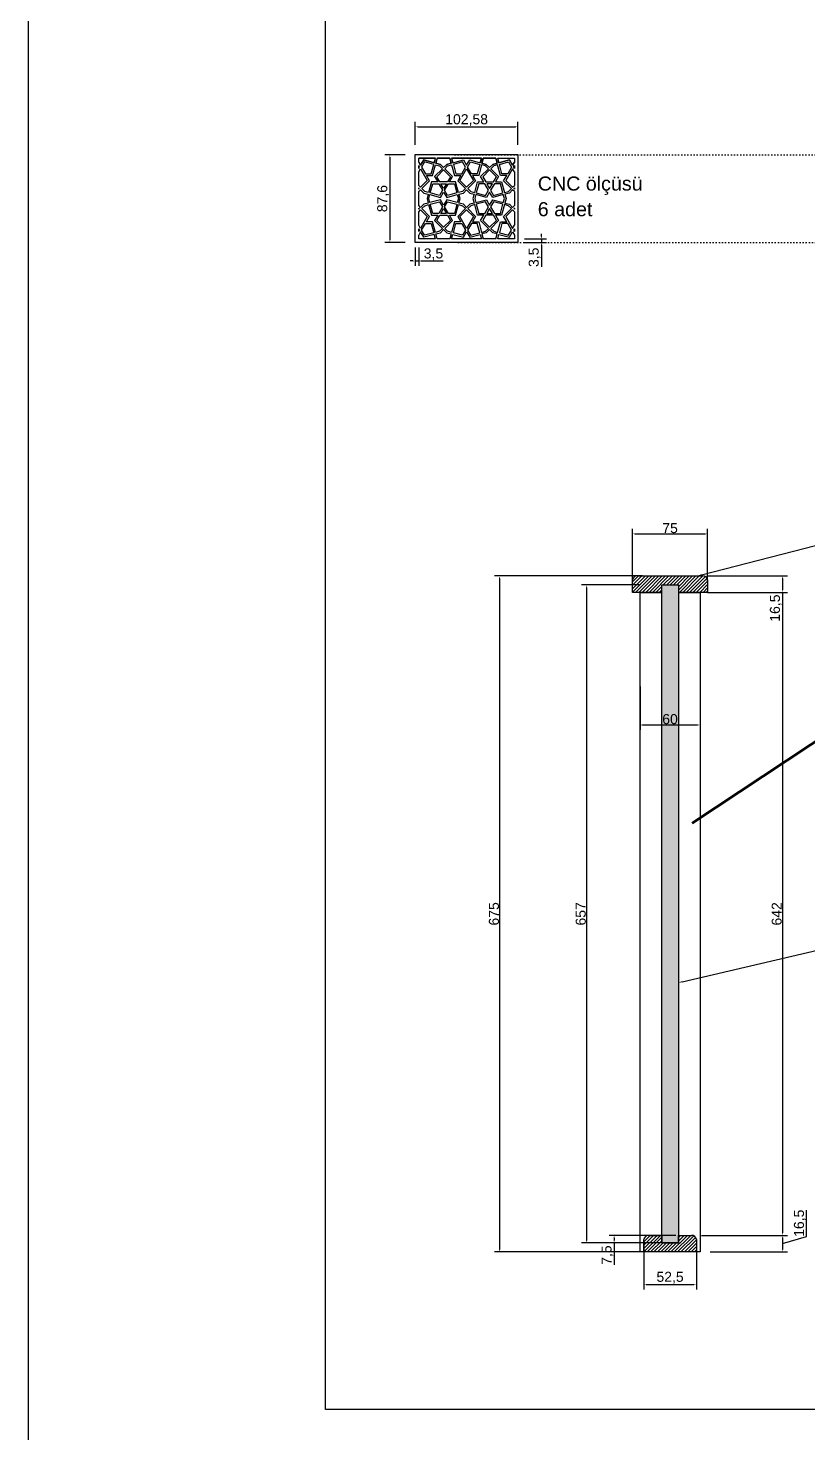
# Model space of a CAD drawing. Header units: metres. Extents: x 7064 to 15770, y 8440 to 11994.
# Drawn here: x 7064 to 7842, y 9358 to 10761 of the extents above; entities that cross this region are included whole.
import ezdxf
from ezdxf import colors
from ezdxf.entities.mleader import LeaderData, LeaderLine
from ezdxf.math import Vec2, Vec3

# ---------------------------------------------------------------- set-up
doc = ezdxf.new("R2010")
doc.units = ezdxf.units.M
doc.linetypes.add('ACAD_ISO07', pattern=[3, 0, -3])
doc.layers.add('AKM-DUVARLAR', color=6, linetype='Continuous', lineweight=60)
doc.layers.add('murosaltos', color=1, linetype='Continuous', lineweight=80)
doc.layers.add('mahal liste', color=7, linetype='Continuous', lineweight=25, true_color=0xfa2e43)
doc.styles.get("Standard").update_dxf_attribs({"font": 'arial.ttf'})
doc.dimstyles.new('ISO-25', dxfattribs={"dimtxt": 10, "dimasz": 2.5, "dimexe": 5, "dimexo": 10, "dimtad": 1, "dimtxsty": 'Standard', "dimcen": 2.5, "dimadec": 0, "dimazin": 0, "dimtfac": 1, "dimtmove": 0, "dimatfit": 3, "dimfxl": 1, "dimarcsym": 0})
pattern_1 = [(45, (69655.2584, -53917.2272), (-1.68379802, 1.68379802), [])]

# ---------------------------------------------------------------- blocks, each defined once
blk = doc.blocks.new('61')
at = {"color": 0}
for p, q in [((8334.2, 3878.3), (8317.5, 3878.3)), ((8317.5, 3874.4), (8319.4, 3871.2)), ((8319.4, 3871.2), (8322.5, 3876.6)), ((8322.5, 3876.6), (8333, 3873.8)), ((8333, 3873.8), (8334.2, 3878.3)), ((8336, 3878.3), (8334.7, 3873.3)), ((8334.7, 3873.3), (8339.1, 3872.1)), ((8348.6, 3878.3), (8336, 3878.3)), ((8339.1, 3872.1), (8342.3, 3868.9)), ((8342.3, 3868.9), (8345.6, 3872.1)), ((8345.6, 3872.1), (8350, 3873.3)), ((8350, 3873.3), (8348.6, 3878.3)), ((8350.4, 3878.3), (8351.6, 3873.8)), ((8380.2, 3878.3), (8350.4, 3878.3)), ((8351.6, 3873.8), (8362.2, 3876.6)), ((8362.2, 3876.6), (8365.3, 3871.2)), ((8365.3, 3871.2), (8368.4, 3876.6)), ((8368.4, 3876.6), (8379, 3873.8)), ((8379, 3873.8), (8380, 3877.7)), ((8380.6, 3873.3), (8382, 3878.3)), ((8385, 3872.1), (8380.6, 3873.3)), ((8394.6, 3878.3), (8382, 3878.3)), ((8388.3, 3868.9), (8385, 3872.1)), ((8391.5, 3872.1), (8388.3, 3868.9)), ((8395.9, 3873.3), (8391.5, 3872.1)), ((8394.6, 3878.3), (8395.9, 3873.3)), ((8397.6, 3873.8), (8396.4, 3878.3)), ((8408.1, 3876.6), (8397.6, 3873.8)), ((8411.2, 3871.2), (8408.1, 3876.6)), ((8413.1, 3874.4), (8411.2, 3871.2))]:
    blk.add_line(p, q, dxfattribs=at)
blk.add_lwpolyline([(8314, 3881.8), (8416.6, 3881.8), (8416.6, 3794.2), (8314, 3794.2)], close=True, dxfattribs=at)
for points in [[(8317.5, 3874.4), (8317.5, 3878.3), (8334.2, 3878.3)], [(8336, 3878.3), (8348.6, 3878.3)], [(8350.4, 3878.3), (8380.2, 3878.3)], [(8382, 3878.3), (8394.6, 3878.3)], [(8396.4, 3878.3), (8413.1, 3878.3), (8413.1, 3874.4)], [(8317.5, 3868), (8317.5, 3870.9)], [(8317.5, 3851), (8317.5, 3864.5)], [(8413.1, 3870.9), (8413.1, 3868)], [(8413.1, 3864.5), (8413.1, 3851)], [(8317.5, 3847.3), (8317.5, 3848.6)], [(8317.5, 3831), (8317.5, 3844.9)], [(8413.1, 3848.6), (8413.1, 3847.3)], [(8413.1, 3844.9), (8413.1, 3831)], [(8317.5, 3827.3), (8317.5, 3828.5)], [(8317.5, 3811.4), (8317.5, 3824.8)], [(8413.1, 3828.5), (8413.1, 3827.3)], [(8413.1, 3824.8), (8413.1, 3811.4)], [(8317.5, 3805), (8317.5, 3807.9)], [(8334.2, 3797.7), (8317.5, 3797.7), (8317.5, 3801.5)], [(8413.1, 3801.5), (8413.1, 3797.7), (8396.4, 3797.7)], [(8413.1, 3807.9), (8413.1, 3805)], [(8348.6, 3797.7), (8336, 3797.7)], [(8380.2, 3797.7), (8350.4, 3797.7)], [(8394.6, 3797.7), (8382, 3797.7)]]:
    blk.add_lwpolyline(points, dxfattribs=at)
at = {"layer": 'mahal liste', "color": 0}
for p, q in [((8319.4, 3871.2), (8317.5, 3874.4)), ((8322.5, 3876.6), (8319.4, 3871.2)), ((8333, 3873.8), (8322.5, 3876.6)), ((8334.1, 3877.7), (8333, 3873.8)), ((8334.7, 3873.3), (8335.9, 3877.7)), ((8339.1, 3872.1), (8334.7, 3873.3)), ((8342.3, 3868.9), (8339.1, 3872.1)), ((8345.6, 3872.1), (8342.3, 3868.9)), ((8350, 3873.3), (8345.6, 3872.1)), ((8348.8, 3877.7), (8350, 3873.3)), ((8350.6, 3877.7), (8351.6, 3873.8)), ((8351.6, 3873.8), (8362.2, 3876.6)), ((8362.2, 3876.6), (8365.3, 3871.2)), ((8365.3, 3871.2), (8368.4, 3876.6)), ((8368.4, 3876.6), (8379, 3873.8)), ((8380.2, 3878.3), (8379, 3873.8)), ((8379, 3873.8), (8380, 3877.7)), ((8381.8, 3877.7), (8380.6, 3873.3)), ((8380.6, 3873.3), (8385, 3872.1)), ((8385, 3872.1), (8388.3, 3868.9)), ((8388.3, 3868.9), (8391.5, 3872.1)), ((8391.5, 3872.1), (8395.9, 3873.3)), ((8395.9, 3873.3), (8394.7, 3877.7)), ((8396.5, 3877.7), (8397.6, 3873.8)), ((8397.6, 3873.8), (8408.1, 3876.6)), ((8408.1, 3876.6), (8411.2, 3871.2)), ((8411.2, 3871.2), (8413.1, 3874.4)), ((8319.4, 3804.7), (8317.5, 3801.5)), ((8322.5, 3799.3), (8319.4, 3804.7)), ((8333, 3802.1), (8322.5, 3799.3)), ((8334.2, 3797.7), (8333, 3802.1)), ((8334.7, 3802.6), (8339.1, 3803.7)), ((8336, 3797.7), (8334.7, 3802.6)), ((8339.1, 3803.7), (8342.3, 3807)), ((8342.3, 3807), (8345.6, 3803.7)), ((8345.6, 3803.7), (8350, 3802.6)), ((8350, 3802.6), (8348.6, 3797.7)), ((8350.4, 3797.7), (8351.6, 3802.1)), ((8351.6, 3802.1), (8362.2, 3799.3)), ((8362.2, 3799.3), (8365.3, 3804.7)), ((8365.3, 3804.7), (8368.4, 3799.3)), ((8368.4, 3799.3), (8379, 3802.1)), ((8379, 3802.1), (8380.2, 3797.7)), ((8385, 3803.7), (8380.6, 3802.6)), ((8380.6, 3802.6), (8382, 3797.7)), ((8388.3, 3807), (8385, 3803.7)), ((8391.5, 3803.7), (8388.3, 3807)), ((8395.9, 3802.6), (8391.5, 3803.7)), ((8394.6, 3797.7), (8395.9, 3802.6)), ((8396.4, 3797.7), (8397.6, 3802.1)), ((8397.6, 3802.1), (8408.1, 3799.3)), ((8408.1, 3799.3), (8411.2, 3804.7)), ((8411.2, 3804.7), (8413.1, 3801.5))]:
    blk.add_line(p, q, dxfattribs=at)
for points in [[(8332.6, 3872.1), (8323.3, 3874.6), (8320.3, 3869.4), (8324.2, 3862.8), (8330.1, 3862.8)], [(8341.1, 3867.7), (8333.4, 3860), (8336.5, 3854.6), (8330.3, 3854.6), (8327.4, 3844), (8323.5, 3845.1), (8320.6, 3848), (8328.3, 3855.7), (8325.2, 3861.1), (8331.4, 3861.1), (8334.3, 3871.7), (8338.2, 3870.6)], [(8350.4, 3871.7), (8353.2, 3861.1), (8359.5, 3861.1), (8356.4, 3855.7), (8364.1, 3848), (8361.2, 3845.1), (8357.2, 3844), (8354.4, 3854.6), (8348.1, 3854.6), (8351.3, 3860), (8343.5, 3867.7), (8346.4, 3870.6)], [(8361.3, 3874.6), (8352.1, 3872.1), (8354.5, 3862.8), (8360.5, 3862.8), (8364.3, 3869.4)], [(8369.3, 3874.6), (8378.5, 3872.1), (8376, 3862.8), (8370.1, 3862.8), (8366.3, 3869.4)], [(8380.2, 3871.7), (8377.4, 3861.1), (8371.1, 3861.1), (8374.2, 3855.7), (8366.5, 3848), (8369.4, 3845.1), (8373.4, 3844), (8376.2, 3854.6), (8382.5, 3854.6), (8379.3, 3860), (8387.1, 3867.7), (8384.2, 3870.6)], [(8389.5, 3867.7), (8397.2, 3860), (8394.1, 3854.6), (8400.3, 3854.6), (8403.2, 3844), (8407.1, 3845.1), (8410, 3848), (8402.3, 3855.7), (8405.4, 3861.1), (8399.2, 3861.1), (8396.3, 3871.7), (8392.4, 3870.6)], [(8398, 3872.1), (8407.3, 3874.6), (8410.2, 3869.4), (8406.4, 3862.8), (8400.5, 3862.8)], [(8342.3, 3866.5), (8349.1, 3859.7), (8346.1, 3854.6), (8338.5, 3854.6), (8335.5, 3859.7)], [(8365.3, 3867.7), (8372.1, 3856), (8365.3, 3849.2), (8358.5, 3856)], [(8388.3, 3866.5), (8381.5, 3859.7), (8384.5, 3854.6), (8392.1, 3854.6), (8395.1, 3859.7)], [(8342.3, 3844.5), (8345.5, 3839.1), (8356, 3841.9), (8357.1, 3837.9), (8356, 3834), (8345.5, 3836.8), (8342.3, 3831.4), (8339.2, 3836.8), (8328.6, 3834), (8327.6, 3837.9), (8328.6, 3841.9), (8339.2, 3839.1)], [(8337.5, 3852.8), (8341.3, 3846.2), (8338.4, 3841.1), (8329.1, 3843.6), (8331.6, 3852.8)], [(8345.2, 3852.8), (8342.3, 3847.9), (8339.5, 3852.8)], [(8353.1, 3852.8), (8355.6, 3843.6), (8346.3, 3841.1), (8343.3, 3846.2), (8347.1, 3852.8)], [(8365.3, 3846.8), (8368.5, 3843.5), (8372.9, 3842.3), (8371.7, 3837.9), (8372.9, 3833.5), (8368.5, 3832.4), (8365.3, 3829.1), (8362.1, 3832.4), (8357.7, 3833.5), (8358.8, 3837.9), (8357.7, 3842.3), (8362.1, 3843.5)], [(8388.3, 3844.5), (8385.1, 3839.1), (8374.6, 3841.9), (8373.5, 3837.9), (8374.6, 3834), (8385.1, 3836.8), (8388.3, 3831.4), (8391.4, 3836.8), (8401.9, 3834), (8403, 3837.9), (8401.9, 3841.9), (8391.4, 3839.1)], [(8377.5, 3852.8), (8375, 3843.6), (8384.3, 3841.1), (8387.3, 3846.2), (8383.5, 3852.8)], [(8385.4, 3852.8), (8388.3, 3847.9), (8391.1, 3852.8)], [(8393.1, 3852.8), (8389.3, 3846.2), (8392.2, 3841.1), (8401.5, 3843.6), (8399, 3852.8)], [(8327.4, 3831.9), (8330.3, 3821.3), (8336.5, 3821.3), (8333.4, 3815.9), (8341.1, 3808.2), (8338.2, 3805.3), (8334.3, 3804.2), (8331.4, 3814.8), (8325.2, 3814.8), (8328.3, 3820.2), (8320.6, 3827.9), (8323.5, 3830.8)], [(8338.4, 3834.8), (8341.3, 3829.7), (8337.5, 3823), (8331.6, 3823), (8329.1, 3832.3)], [(8346.3, 3834.8), (8355.6, 3832.3), (8353.1, 3823), (8347.1, 3823), (8343.3, 3829.7)], [(8357.2, 3831.9), (8361.2, 3830.8), (8364.1, 3827.9), (8356.4, 3820.2), (8359.5, 3814.8), (8353.2, 3814.8), (8350.4, 3804.2), (8346.4, 3805.3), (8343.5, 3808.2), (8351.3, 3815.9), (8348.1, 3821.3), (8354.4, 3821.3)], [(8373.4, 3831.9), (8369.4, 3830.8), (8366.5, 3827.9), (8374.2, 3820.2), (8371.1, 3814.8), (8377.4, 3814.8), (8380.2, 3804.2), (8384.2, 3805.3), (8387.1, 3808.2), (8379.3, 3815.9), (8382.5, 3821.3), (8376.2, 3821.3)], [(8384.3, 3834.8), (8375, 3832.3), (8377.5, 3823), (8383.5, 3823), (8387.3, 3829.7)], [(8392.2, 3834.8), (8389.3, 3829.7), (8393.1, 3823), (8399, 3823), (8401.5, 3832.3)], [(8403.2, 3831.9), (8400.3, 3821.3), (8394.1, 3821.3), (8397.2, 3815.9), (8389.5, 3808.2), (8392.4, 3805.3), (8396.3, 3804.2), (8399.2, 3814.8), (8405.4, 3814.8), (8402.3, 3820.2), (8410, 3827.9), (8407.1, 3830.8)], [(8346.1, 3821.3), (8349.1, 3816.2), (8342.3, 3809.4), (8335.5, 3816.2), (8338.5, 3821.3)], [(8342.3, 3827.9), (8345.2, 3823), (8339.5, 3823)], [(8365.3, 3826.7), (8372.1, 3819.9), (8365.3, 3808.2), (8358.5, 3819.9)], [(8384.5, 3821.3), (8381.5, 3816.2), (8388.3, 3809.4), (8395.1, 3816.2), (8392.1, 3821.3)], [(8388.3, 3827.9), (8385.4, 3823), (8391.1, 3823)], [(8330.1, 3813), (8332.6, 3803.8), (8323.3, 3801.3), (8320.3, 3806.4), (8324.2, 3813)], [(8354.5, 3813), (8360.5, 3813), (8364.3, 3806.4), (8361.3, 3801.3), (8352.1, 3803.8)], [(8376, 3813), (8370.1, 3813), (8366.3, 3806.4), (8369.3, 3801.3), (8378.5, 3803.8)], [(8400.5, 3813), (8398, 3803.8), (8407.3, 3801.3), (8410.2, 3806.4), (8406.4, 3813)]]:
    blk.add_lwpolyline(points, close=True, dxfattribs=at)
for points in [[(8317.5, 3868), (8318.4, 3869.4), (8317.5, 3870.9)], [(8317.5, 3864.5), (8319.4, 3867.7), (8326.1, 3856), (8319.4, 3849.2), (8317.5, 3851)], [(8413.1, 3864.5), (8411.2, 3867.7), (8404.5, 3856), (8411.2, 3849.2), (8413.1, 3851)], [(8413.1, 3868), (8412.2, 3869.4), (8413.1, 3870.9)], [(8317.5, 3847.3), (8318.1, 3848), (8317.5, 3848.6)], [(8317.5, 3844.9), (8319.4, 3846.8), (8322.6, 3843.5), (8327, 3842.3), (8325.8, 3837.9), (8327, 3833.5), (8322.6, 3832.4), (8319.4, 3829.1), (8317.5, 3831)], [(8413.1, 3844.9), (8411.2, 3846.8), (8408, 3843.5), (8403.6, 3842.3), (8404.8, 3837.9), (8403.6, 3833.5), (8408, 3832.4), (8411.2, 3829.1), (8413.1, 3831)], [(8413.1, 3847.3), (8412.5, 3848), (8413.1, 3848.6)], [(8317.5, 3828.5), (8318.1, 3827.9), (8317.5, 3827.3)], [(8317.5, 3824.8), (8319.4, 3826.7), (8326.1, 3819.9), (8319.4, 3808.2), (8317.5, 3811.4)], [(8413.1, 3824.8), (8411.2, 3826.7), (8404.5, 3819.9), (8411.2, 3808.2), (8413.1, 3811.4)], [(8413.1, 3828.5), (8412.5, 3827.9), (8413.1, 3827.3)], [(8317.5, 3807.9), (8318.4, 3806.4), (8317.5, 3805)], [(8413.1, 3807.9), (8412.2, 3806.4), (8413.1, 3805)]]:
    blk.add_lwpolyline(points, dxfattribs=at)
blk = doc.blocks.new('*D124')
at = {"color": 0, "lineweight": -2, "transparency": 16777216}
for p, q in [((7450.4, 10644.5), (7450.4, 10667.4)), ((7452.9, 10662.4), (7550.5, 10662.4)), ((7553, 10644.5), (7553, 10667.4))]:
    blk.add_line(p, q, dxfattribs=at)
at = {"color": 0, "transparency": 16777216}
for points in [[(7452.9, 10662.8), (7452.9, 10661.9), (7450.4, 10662.4)], [(7550.5, 10662.8), (7550.5, 10661.9), (7553, 10662.4)]]:
    blk.add_solid(points, dxfattribs=at)
at = {"layer": 'Defpoints', "color": 0, "transparency": 16777216}
for p in [(7553, 10662.4), (7450.4, 10634.5), (7553, 10634.5)]:
    blk.add_point(p, dxfattribs=at)
at = {"color": 0, "transparency": 16777216, "insert": (7501.7, 10669), "char_height": 10, "attachment_point": 5}
blk.add_mtext('102,58', dxfattribs=at)
blk = doc.blocks.new('*D125')
at = {"color": 0, "lineweight": -2, "transparency": 16777216}
for p, q in [((7440.4, 10634.5), (7420.1, 10634.5)), ((7425.1, 10632), (7425.1, 10549.4)), ((7440.4, 10546.9), (7420.1, 10546.9))]:
    blk.add_line(p, q, dxfattribs=at)
at = {"color": 0, "transparency": 16777216}
for points in [[(7424.7, 10632), (7425.5, 10632), (7425.1, 10634.5)], [(7424.7, 10549.4), (7425.5, 10549.4), (7425.1, 10546.9)]]:
    blk.add_solid(points, dxfattribs=at)
at = {"layer": 'Defpoints', "color": 0, "transparency": 16777216}
for p in [(7450.4, 10634.5), (7425.1, 10546.9), (7450.4, 10546.9)]:
    blk.add_point(p, dxfattribs=at)
at = {"color": 0, "transparency": 16777216, "insert": (7418.4, 10590.7), "char_height": 10, "attachment_point": 5, "rotation": 90}
blk.add_mtext('87,6', dxfattribs=at)
blk = doc.blocks.new('*D126')
at = {"color": 0, "lineweight": -2, "transparency": 16777216}
for p, q in [((7450.4, 10541.8), (7450.4, 10523.4)), ((7453.9, 10541.8), (7453.9, 10523.4)), ((7447.9, 10528.4), (7445.4, 10528.4)), ((7450.4, 10528.4), (7453.9, 10528.4)), ((7456.4, 10528.4), (7478.4, 10528.4))]:
    blk.add_line(p, q, dxfattribs=at)
at = {"color": 0, "transparency": 16777216}
for points in [[(7447.9, 10528.8), (7447.9, 10528), (7450.4, 10528.4)], [(7456.4, 10528.8), (7456.4, 10528), (7453.9, 10528.4)]]:
    blk.add_solid(points, dxfattribs=at)
at = {"layer": 'Defpoints', "color": 0, "transparency": 16777216}
for p in [(7450.4, 10551.8), (7453.9, 10551.8), (7453.9, 10528.4)]:
    blk.add_point(p, dxfattribs=at)
at = {"color": 0, "transparency": 16777216, "insert": (7468.6, 10535), "char_height": 10, "attachment_point": 5}
blk.add_mtext('3,5', dxfattribs=at)
blk = doc.blocks.new('*D127')
at = {"color": 0, "lineweight": -2, "transparency": 16777216}
for p, q in [((7559.5, 10550.4), (7581.3, 10550.4)), ((7576.3, 10552.9), (7576.3, 10555.4)), ((7576.3, 10550.4), (7576.3, 10546.9)), ((7559.5, 10546.9), (7581.3, 10546.9)), ((7576.3, 10544.4), (7576.3, 10522.4))]:
    blk.add_line(p, q, dxfattribs=at)
at = {"color": 0, "transparency": 16777216}
for points in [[(7575.9, 10552.9), (7576.7, 10552.9), (7576.3, 10550.4)], [(7575.9, 10544.4), (7576.7, 10544.4), (7576.3, 10546.9)]]:
    blk.add_solid(points, dxfattribs=at)
at = {"layer": 'Defpoints', "color": 0, "transparency": 16777216}
for p in [(7549.5, 10550.4), (7549.5, 10546.9), (7576.3, 10546.9)]:
    blk.add_point(p, dxfattribs=at)
at = {"color": 0, "transparency": 16777216, "insert": (7569.6, 10532.1), "char_height": 10, "attachment_point": 5, "rotation": 90}
blk.add_mtext('3,5', dxfattribs=at)
blk = doc.blocks.new('*D350')
at = {"color": 0, "lineweight": -2, "transparency": 16777216}
for p, q in [((7667.3, 10207.5), (7667.3, 10260.9)), ((7669.8, 10255.9), (7739.8, 10255.9)), ((7742.3, 10207.5), (7742.3, 10260.9))]:
    blk.add_line(p, q, dxfattribs=at)
at = {"color": 0, "transparency": 16777216}
for points in [[(7669.8, 10256.3), (7669.8, 10255.5), (7667.3, 10255.9)], [(7739.8, 10256.3), (7739.8, 10255.5), (7742.3, 10255.9)]]:
    blk.add_solid(points, dxfattribs=at)
at = {"layer": 'Defpoints', "color": 0, "transparency": 16777216}
for p in [(7742.3, 10255.9), (7667.3, 10197.5), (7742.3, 10197.5)]:
    blk.add_point(p, dxfattribs=at)
at = {"color": 0, "transparency": 16777216, "insert": (7704.8, 10261.6), "char_height": 10, "attachment_point": 5}
blk.add_mtext('75', dxfattribs=at)
blk = doc.blocks.new('*D347')
at = {"color": 0, "lineweight": -2, "transparency": 16777216}
for p, q in [((7674, 10205), (7616.5, 10205)), ((7621.5, 10202.5), (7621.5, 9550.5)), ((7678.4, 9548), (7616.5, 9548))]:
    blk.add_line(p, q, dxfattribs=at)
at = {"color": 0, "transparency": 16777216}
for points in [[(7621.1, 10202.5), (7621.9, 10202.5), (7621.5, 10205)], [(7621.1, 9550.5), (7621.9, 9550.5), (7621.5, 9548)]]:
    blk.add_solid(points, dxfattribs=at)
at = {"layer": 'Defpoints', "color": 0, "transparency": 16777216}
for p in [(7684, 10205), (7621.5, 9548), (7688.4, 9548)]:
    blk.add_point(p, dxfattribs=at)
at = {"color": 0, "transparency": 16777216, "insert": (7615.7, 9876.5), "char_height": 10, "attachment_point": 5, "rotation": 90}
blk.add_mtext('657', dxfattribs=at)
blk = doc.blocks.new('*D351')
at = {"color": 0, "lineweight": -2, "transparency": 16777216}
for p, q in [((7742.3, 10214), (7822, 10214)), ((7817, 10211.5), (7817, 10200)), ((7742.3, 10197.5), (7822, 10197.5)), ((7817, 10197.5), (7817, 10168.7))]:
    blk.add_line(p, q, dxfattribs=at)
at = {"color": 0, "transparency": 16777216}
for points in [[(7816.6, 10211.5), (7817.5, 10211.5), (7817, 10214)], [(7816.6, 10200), (7817.5, 10200), (7817, 10197.5)]]:
    blk.add_solid(points, dxfattribs=at)
at = {"layer": 'Defpoints', "color": 0, "transparency": 16777216}
for p in [(7732.3, 10214), (7732.3, 10197.5), (7817, 10197.5)]:
    blk.add_point(p, dxfattribs=at)
at = {"color": 0, "transparency": 16777216, "insert": (7810.4, 10181.8), "char_height": 10, "attachment_point": 5, "rotation": 90}
blk.add_mtext('16,5', dxfattribs=at)
blk = doc.blocks.new('*D352')
at = {"color": 0, "lineweight": -2, "transparency": 16777216}
for p, q in [((7742.3, 10197.5), (7822, 10197.5)), ((7817, 10195), (7817, 9558)), ((7736.2, 9555.5), (7822, 9555.5))]:
    blk.add_line(p, q, dxfattribs=at)
at = {"color": 0, "transparency": 16777216}
for points in [[(7816.6, 10195), (7817.5, 10195), (7817, 10197.5)], [(7816.6, 9558), (7817.5, 9558), (7817, 9555.5)]]:
    blk.add_solid(points, dxfattribs=at)
at = {"layer": 'Defpoints', "color": 0, "transparency": 16777216}
for p in [(7732.3, 10197.5), (7726.2, 9555.5), (7817, 9555.5)]:
    blk.add_point(p, dxfattribs=at)
at = {"color": 0, "transparency": 16777216, "insert": (7811.3, 9876.5), "char_height": 10, "attachment_point": 5, "rotation": 90}
blk.add_mtext('642', dxfattribs=at)
blk = doc.blocks.new('*D353')
at = {"color": 0, "lineweight": -2, "transparency": 16777216}
for p, q in [((7841, 9554.5), (7841, 9580.8)), ((7736.2, 9555.5), (7822, 9555.5)), ((7817, 9547.3), (7841, 9554.5)), ((7817, 9553), (7817, 9541.5)), ((7744.8, 9539), (7822, 9539))]:
    blk.add_line(p, q, dxfattribs=at)
at = {"color": 0, "transparency": 16777216}
for points in [[(7816.6, 9553), (7817.5, 9553), (7817, 9555.5)], [(7816.6, 9541.5), (7817.5, 9541.5), (7817, 9539)]]:
    blk.add_solid(points, dxfattribs=at)
at = {"layer": 'Defpoints', "color": 0, "transparency": 16777216}
for p in [(7726.2, 9555.5), (7734.8, 9539), (7817, 9539)]:
    blk.add_point(p, dxfattribs=at)
at = {"color": 0, "transparency": 16777216, "insert": (7834.4, 9567.6), "char_height": 10, "attachment_point": 5, "rotation": 90}
blk.add_mtext('16,5', dxfattribs=at)
blk = doc.blocks.new('*D348')
at = {"color": 0, "lineweight": -2, "transparency": 16777216}
for p, q in [((7710.5, 9555.5), (7643.9, 9555.5)), ((7648.9, 9553), (7648.9, 9550.5)), ((7710.5, 9548), (7643.9, 9548)), ((7648.9, 9548), (7648.9, 9526.1))]:
    blk.add_line(p, q, dxfattribs=at)
at = {"color": 0, "transparency": 16777216}
for points in [[(7648.5, 9553), (7649.3, 9553), (7648.9, 9555.5)], [(7648.5, 9550.5), (7649.3, 9550.5), (7648.9, 9548)]]:
    blk.add_solid(points, dxfattribs=at)
at = {"layer": 'Defpoints', "color": 0, "transparency": 16777216}
for p in [(7720.5, 9555.5), (7648.9, 9548), (7720.5, 9548)]:
    blk.add_point(p, dxfattribs=at)
at = {"color": 0, "transparency": 16777216, "insert": (7642.3, 9535.8), "char_height": 10, "attachment_point": 5, "rotation": 90}
blk.add_mtext('7,5', dxfattribs=at)
blk = doc.blocks.new('*D349')
at = {"color": 0, "lineweight": -2, "transparency": 16777216}
for p, q in [((7678.6, 9549.8), (7678.6, 9501.5)), ((7731.1, 9549.8), (7731.1, 9501.5)), ((7681.1, 9506.5), (7728.6, 9506.5))]:
    blk.add_line(p, q, dxfattribs=at)
at = {"color": 0, "transparency": 16777216}
for points in [[(7681.1, 9506.9), (7681.1, 9506.1), (7678.6, 9506.5)], [(7728.6, 9506.9), (7728.6, 9506.1), (7731.1, 9506.5)]]:
    blk.add_solid(points, dxfattribs=at)
at = {"layer": 'Defpoints', "color": 0, "transparency": 16777216}
for p in [(7678.6, 9559.8), (7731.1, 9559.8), (7731.1, 9506.5)]:
    blk.add_point(p, dxfattribs=at)
at = {"color": 0, "transparency": 16777216, "insert": (7704.8, 9513.2), "char_height": 10, "attachment_point": 5}
blk.add_mtext('52,5', dxfattribs=at)
blk = doc.blocks.new('*D354')
at = {"color": 0, "lineweight": -2, "transparency": 16777216}
for p, q in [((7674.8, 10103.5), (7674.8, 10060.1)), ((7734.8, 10103.5), (7734.8, 10060.1)), ((7677.3, 10065.1), (7732.3, 10065.1))]:
    blk.add_line(p, q, dxfattribs=at)
at = {"color": 0, "transparency": 16777216}
for points in [[(7677.3, 10065.6), (7677.3, 10064.7), (7674.8, 10065.1)], [(7732.3, 10065.6), (7732.3, 10064.7), (7734.8, 10065.1)]]:
    blk.add_solid(points, dxfattribs=at)
at = {"layer": 'Defpoints', "color": 0, "transparency": 16777216}
for p in [(7674.8, 10113.5), (7734.8, 10113.5), (7734.8, 10065.1)]:
    blk.add_point(p, dxfattribs=at)
at = {"color": 0, "transparency": 16777216, "insert": (7704.8, 10070.9), "char_height": 10, "attachment_point": 5}
blk.add_mtext('60', dxfattribs=at)
blk = doc.blocks.new('*D355')
at = {"color": 0, "lineweight": -2, "transparency": 16777216}
for p, q in [((7677.4, 10214), (7529.7, 10214)), ((7534.7, 10211.5), (7534.7, 9541.5)), ((7686.6, 9539), (7529.7, 9539))]:
    blk.add_line(p, q, dxfattribs=at)
at = {"color": 0, "transparency": 16777216}
for points in [[(7534.3, 10211.5), (7535.1, 10211.5), (7534.7, 10214)], [(7534.3, 9541.5), (7535.1, 9541.5), (7534.7, 9539)]]:
    blk.add_solid(points, dxfattribs=at)
at = {"layer": 'Defpoints', "color": 0, "transparency": 16777216}
for p in [(7687.4, 10214), (7534.7, 9539), (7696.6, 9539)]:
    blk.add_point(p, dxfattribs=at)
at = {"color": 0, "transparency": 16777216, "insert": (7529, 9876.5), "char_height": 10, "attachment_point": 5, "rotation": 90}
blk.add_mtext('675', dxfattribs=at)

msp = doc.modelspace()

# ---------------------------------------------------------------- hatches: boundary and pattern name
at = {"layer": 'mahal liste'}
h = msp.add_hatch(dxfattribs=at)
h.set_pattern_fill('ANSI31', color=256, scale=0.75)
h.set_pattern_definition(pattern_1)
h.paths.add_polyline_path([(7696.573, 10205.024), (7713.073, 10205.024), (7713.073, 10197.524), (7734.823, 10197.524), (7742.323, 10197.524), (7742.323, 10209.915, 0.37969758), (7737.498, 10214.024), (7671.954, 10214.024, 0.3681647), (7667.323, 10209.915), (7667.323, 10197.524), (7696.573, 10197.524)])
h = msp.add_hatch(dxfattribs=at)
h.set_pattern_fill('ANSI31', color=256, scale=0.75)
h.set_pattern_definition(pattern_1)
h.paths.add_polyline_path([(7731.073, 9551.415, 0.3681647), (7726.441, 9555.524), (7713.073, 9555.524), (7713.073, 9548.024), (7696.573, 9548.024), (7696.573, 9555.524), (7683.204, 9555.524, 0.3681647), (7678.573, 9551.415), (7678.573, 9539.024), (7731.073, 9539.024)])
at = {"layer": 'murosaltos'}
h = msp.add_hatch(dxfattribs=at)
h.set_pattern_fill('AR-CONC', color=253, scale=0.075)
h.set_pattern_definition([(50, (-612175.359, 47529.101), (13.66385017, -1.19543142), [1.42875, -15.71625]), (355, (-612175.359, 47529.101), (-2.6432566, 14.3292634), [1.143, -12.5730438]), (100.4514447, (-612174.22, 47529.001), (11.02059353, 13.1338314), [1.21425066, -13.35676835]), (46.1842, (-612175.359, 47532.91), (20.33092807, -3.1531746), [2.143125, -23.574375]), (96.6355576, (-612173.664, 47532.648), (17.80531005, 18.55695934), [1.82137674, -20.0351706]), (351.184151, (-612175.359, 47532.91), (17.80531005, 18.55695934), [1.7144975, -18.8594799]), (21, (-612173.454, 47531.958), (11.37107935, -7.66988986), [1.42875, -15.71625]), (326, (-612173.454, 47531.958), (4.63515213, 13.81409746), [1.143, -12.573]), (71.451445, (-612172.506, 47531.319), (16.00623145, 6.14420767), [1.21425066, -13.35674532]), (37.5, (-612175.3587, 47529.101), (0.231645244, 6.341627915), [0, -12.4206, 0, -12.7635, 0, -12.620625]), (7.5, (-612175.359, 47529.101), (5.01147469, 7.51354311), [0, -7.2771, 0, -12.13485, 0, -4.810125]), (327.5, (-612179.607, 47529.101), (10.169294638, -0.4296558), [0, -4.7625, 0, -14.859, 0, -19.71675]), (317.5, (-612181.512, 47529.101), (11.1096886, 1.90698683), [0, -6.19125, 0, -9.8679, 0, -14.00175])])
h.paths.add_polyline_path([(7696.573, 9548.024), (7713.073, 9548.024), (7713.073, 10205.024), (7696.573, 10205.024)])

# ---------------------------------------------------------------- linework, layer by layer
at = {"color": 0}
for points in [[(7063.944, 8440.111), (15770.364, 8440.111), (15770.364, 11994.02), (7063.944, 11994.02)], [(7360.832, 10798.651), (8763.136, 10798.651), (8763.136, 9381.488), (7360.832, 9381.488)]]:
    msp.add_lwpolyline(points, close=True, dxfattribs=at)
at = {"layer": 'mahal liste', "color": 244, "linetype": 'ACAD_ISO07', "true_color": 0x991b1e}
for p, q in [((7490.132, 10634.503), (8712.544, 10634.503)), ((8711.908, 10546.903), (7489.511, 10546.903))]:
    msp.add_line(p, q, dxfattribs=at)
at = {"layer": 'mahal liste', "color": 0}
for p, q in [((7696.573, 10197.524), (7696.573, 10205.024)), ((7696.573, 10205.024), (7713.073, 10205.024)), ((7713.073, 10205.024), (7713.073, 10197.524)), ((7696.573, 9555.524), (7696.573, 9548.024)), ((7713.073, 9548.024), (7713.073, 9555.524)), ((7696.573, 9548.024), (7713.073, 9548.024))]:
    msp.add_line(p, q, dxfattribs=at)
for points in [[(7671.954, 10214.024), (7737.691, 10214.024)], [(7696.573, 10197.524), (7667.323, 10197.524), (7667.323, 10209.915)], [(7742.323, 10209.915), (7742.323, 10197.524), (7713.073, 10197.524)], [(7683.204, 9555.524), (7696.573, 9555.524)], [(7713.073, 9555.524), (7726.441, 9555.524)], [(7696.573, 9539.024), (7678.573, 9539.024), (7678.573, 9551.415)], [(7731.073, 9551.415), (7731.073, 9539.024), (7696.573, 9539.024)]]:
    msp.add_lwpolyline(points, dxfattribs=at)
at = {"layer": 'mahal liste', "color": 85, "true_color": 0x58ba48}
for points in [[(7674.823, 10197.524), (7696.573, 10197.524)], [(7713.073, 10197.524), (7734.823, 10197.524), (7734.823, 9539.024), (7674.823, 9539.024), (7674.823, 10197.524)]]:
    msp.add_lwpolyline(points, dxfattribs=at)
at = {"layer": 'mahal liste', "color": 30, "true_color": 0xf8991e}
msp.add_lwpolyline([(7696.573, 10205.024), (7713.073, 10205.024), (7713.073, 9548.024), (7696.573, 9548.024)], close=True, dxfattribs=at)
at = {"layer": 'mahal liste', "color": 0}
for centre, start, end in [((7672.05, 10209.251), 88.840555, 172.007149), ((7737.595, 10209.251), 7.992851, 91.159445), ((7683.3, 9550.751), 88.840555, 172.007149), ((7726.345, 9550.751), 7.992851, 91.159445)]:
    msp.add_arc(centre, 4.774, start, end, dxfattribs=at)
at = {"layer": 'murosaltos', "color": 0}
msp.add_line((7726.873, 9967.064), (7868.551, 10060.777), dxfattribs=at)

# ---------------------------------------------------------------- block references
msp.add_blockref('61', (-863.627, 6752.749))

# ---------------------------------------------------------------- texts
at = {"layer": 'AKM-DUVARLAR', "color": 0, "char_height": 14.0453, "attachment_point": 1}
for s, width, insert in [('CNC ölçüsü', 174.94207, (7572.741, 10612.74)), ('6 adet', 171.09153, (7572.741, 10587.134))]:
    msp.add_mtext_dynamic_manual_height_columns(s, width=width, gutter_width=1.562, heights=[0], dxfattribs=dict(at, insert=insert))

# ---------------------------------------------------------------- dimensions: what is measured, and where the dimension line sits
for base, p1, p2, picture, middle in [((7552.962, 10662.366), (7450.379, 10634.503), (7552.962, 10634.503), '*D124', (7501.67, 10669.001)), ((7453.879, 10528.385), (7450.379, 10551.835), (7453.879, 10551.835), '*D126', (7468.641, 10535.019)), ((7742.323, 10255.91), (7667.323, 10197.524), (7742.323, 10197.524), '*D350', (7704.823, 10261.62)), ((7734.823, 10065.137), (7674.823, 10113.486), (7734.823, 10113.486), '*D354', (7704.823, 10070.868)), ((7731.073, 9506.517), (7678.573, 9559.826), (7731.073, 9559.826), '*D349', (7704.823, 9513.151))]:
    dim = msp.add_linear_dim(base=base, p1=p1, p2=p2, dimstyle='ISO-25')
    dim.commit()
    dim.dimension.update_dxf_attribs({"geometry": picture, "text_midpoint": middle})
for base, p1, p2, picture, middle in [((7425.083, 10546.903), (7450.379, 10634.503), (7450.379, 10546.903), '*D125', (7418.448, 10590.703)), ((7576.282, 10546.903), (7549.462, 10550.403), (7549.462, 10546.903), '*D127', (7569.648, 10532.14)), ((7534.693, 9539.024), (7687.412, 10214.024), (7696.573, 9539.024), '*D355', (7528.962, 9876.524)), ((7817.037, 10197.524), (7732.292, 10214.024), (7732.292, 10197.524), '*D351', (7810.403, 10181.845)), ((7621.469, 9548.024), (7683.961, 10205.024), (7688.429, 9548.024), '*D347', (7615.738, 9876.524)), ((7648.87, 9548.024), (7720.498, 9555.524), (7720.498, 9548.024), '*D348', (7642.256, 9535.799))]:
    dim = msp.add_linear_dim(base=base, p1=p1, p2=p2, angle=90, dimstyle='ISO-25')
    dim.commit()
    dim.dimension.update_dxf_attribs({"geometry": picture, "text_midpoint": middle})
for base, p1, p2, picture, middle in [((7817.037, 9555.524), (7732.292, 10197.524), (7726.248, 9555.524), '*D352', (7811.307, 9876.524)), ((7817.037, 9539.024), (7726.248, 9555.524), (7734.823, 9539.024), '*D353', (7834.369, 9555.089))]:
    dim = msp.add_linear_dim(base=base, p1=p1, p2=p2, angle=90, dimstyle='ISO-25', override={"dimtmove": 1})
    dim.commit()
    dim.dimension.update_dxf_attribs({"geometry": picture, "text_midpoint": middle})

# ---------------------------------------------------------------- leaders
at = {"color": 0}
ml = msp.add_multileader_mtext('Standard', dxfattribs=at)
ml.set_content('Ahşap Kaplamalı 18 mm MDF Küpeşte  ')
ml.set_leader_properties()
ml.build(insert=Vec2(0, 0))
ctx = ml.context
ctx.base_point, ctx.char_height, ctx.plane_origin = Vec3(7946.048, 10266.907), 15, Vec3(7732.292, 10214.024)
notes = []
notes.append((ctx, [(0, (1, 1, 0), (7938.048, 10266.907), (1, 0), 8, [(0, [(7732.292, 10214.024)], 0, [])])]))
ctx.mtext.insert, ctx.mtext.flow_direction = Vec3(7948.048, 10276.489), 5
ml = msp.add_multileader_mtext('Standard', dxfattribs=at)
ml.set_content('CNC Kesim 18 mm  MDF Lake Boya ')
ml.set_leader_properties()
ml.build(insert=Vec2(0, 0))
ctx = ml.context
ctx.base_point, ctx.char_height, ctx.plane_origin = Vec3(7956.363, 9862.619), 15, Vec3(7713.073, 9807.841)
notes.append((ctx, [(0, (1, 1, 0), (7948.363, 9862.619), (1, 0), 8, [(0, [(7713.073, 9807.841)], 0, [])])]))
ctx.mtext.insert, ctx.mtext.flow_direction = Vec3(7958.363, 9872.324), 5
for ctx, leaders in notes:
    for number, flags, end, landing, length, lines in leaders:
        leader = LeaderData()
        leader.index, (leader.has_last_leader_line, leader.has_dogleg_vector, leader.attachment_direction) = number, flags
        leader.last_leader_point, leader.dogleg_vector, leader.dogleg_length = Vec3(end), Vec3(landing), length
        for number, points, colour, breaks in lines:
            line = LeaderLine()
            line.index, line.vertices, line.color, line.breaks = number, Vec3.list(points), colors.encode_raw_color(colour), breaks
            leader.lines.append(line)
        ctx.leaders.append(leader)

doc.saveas('drawing.dxf')
